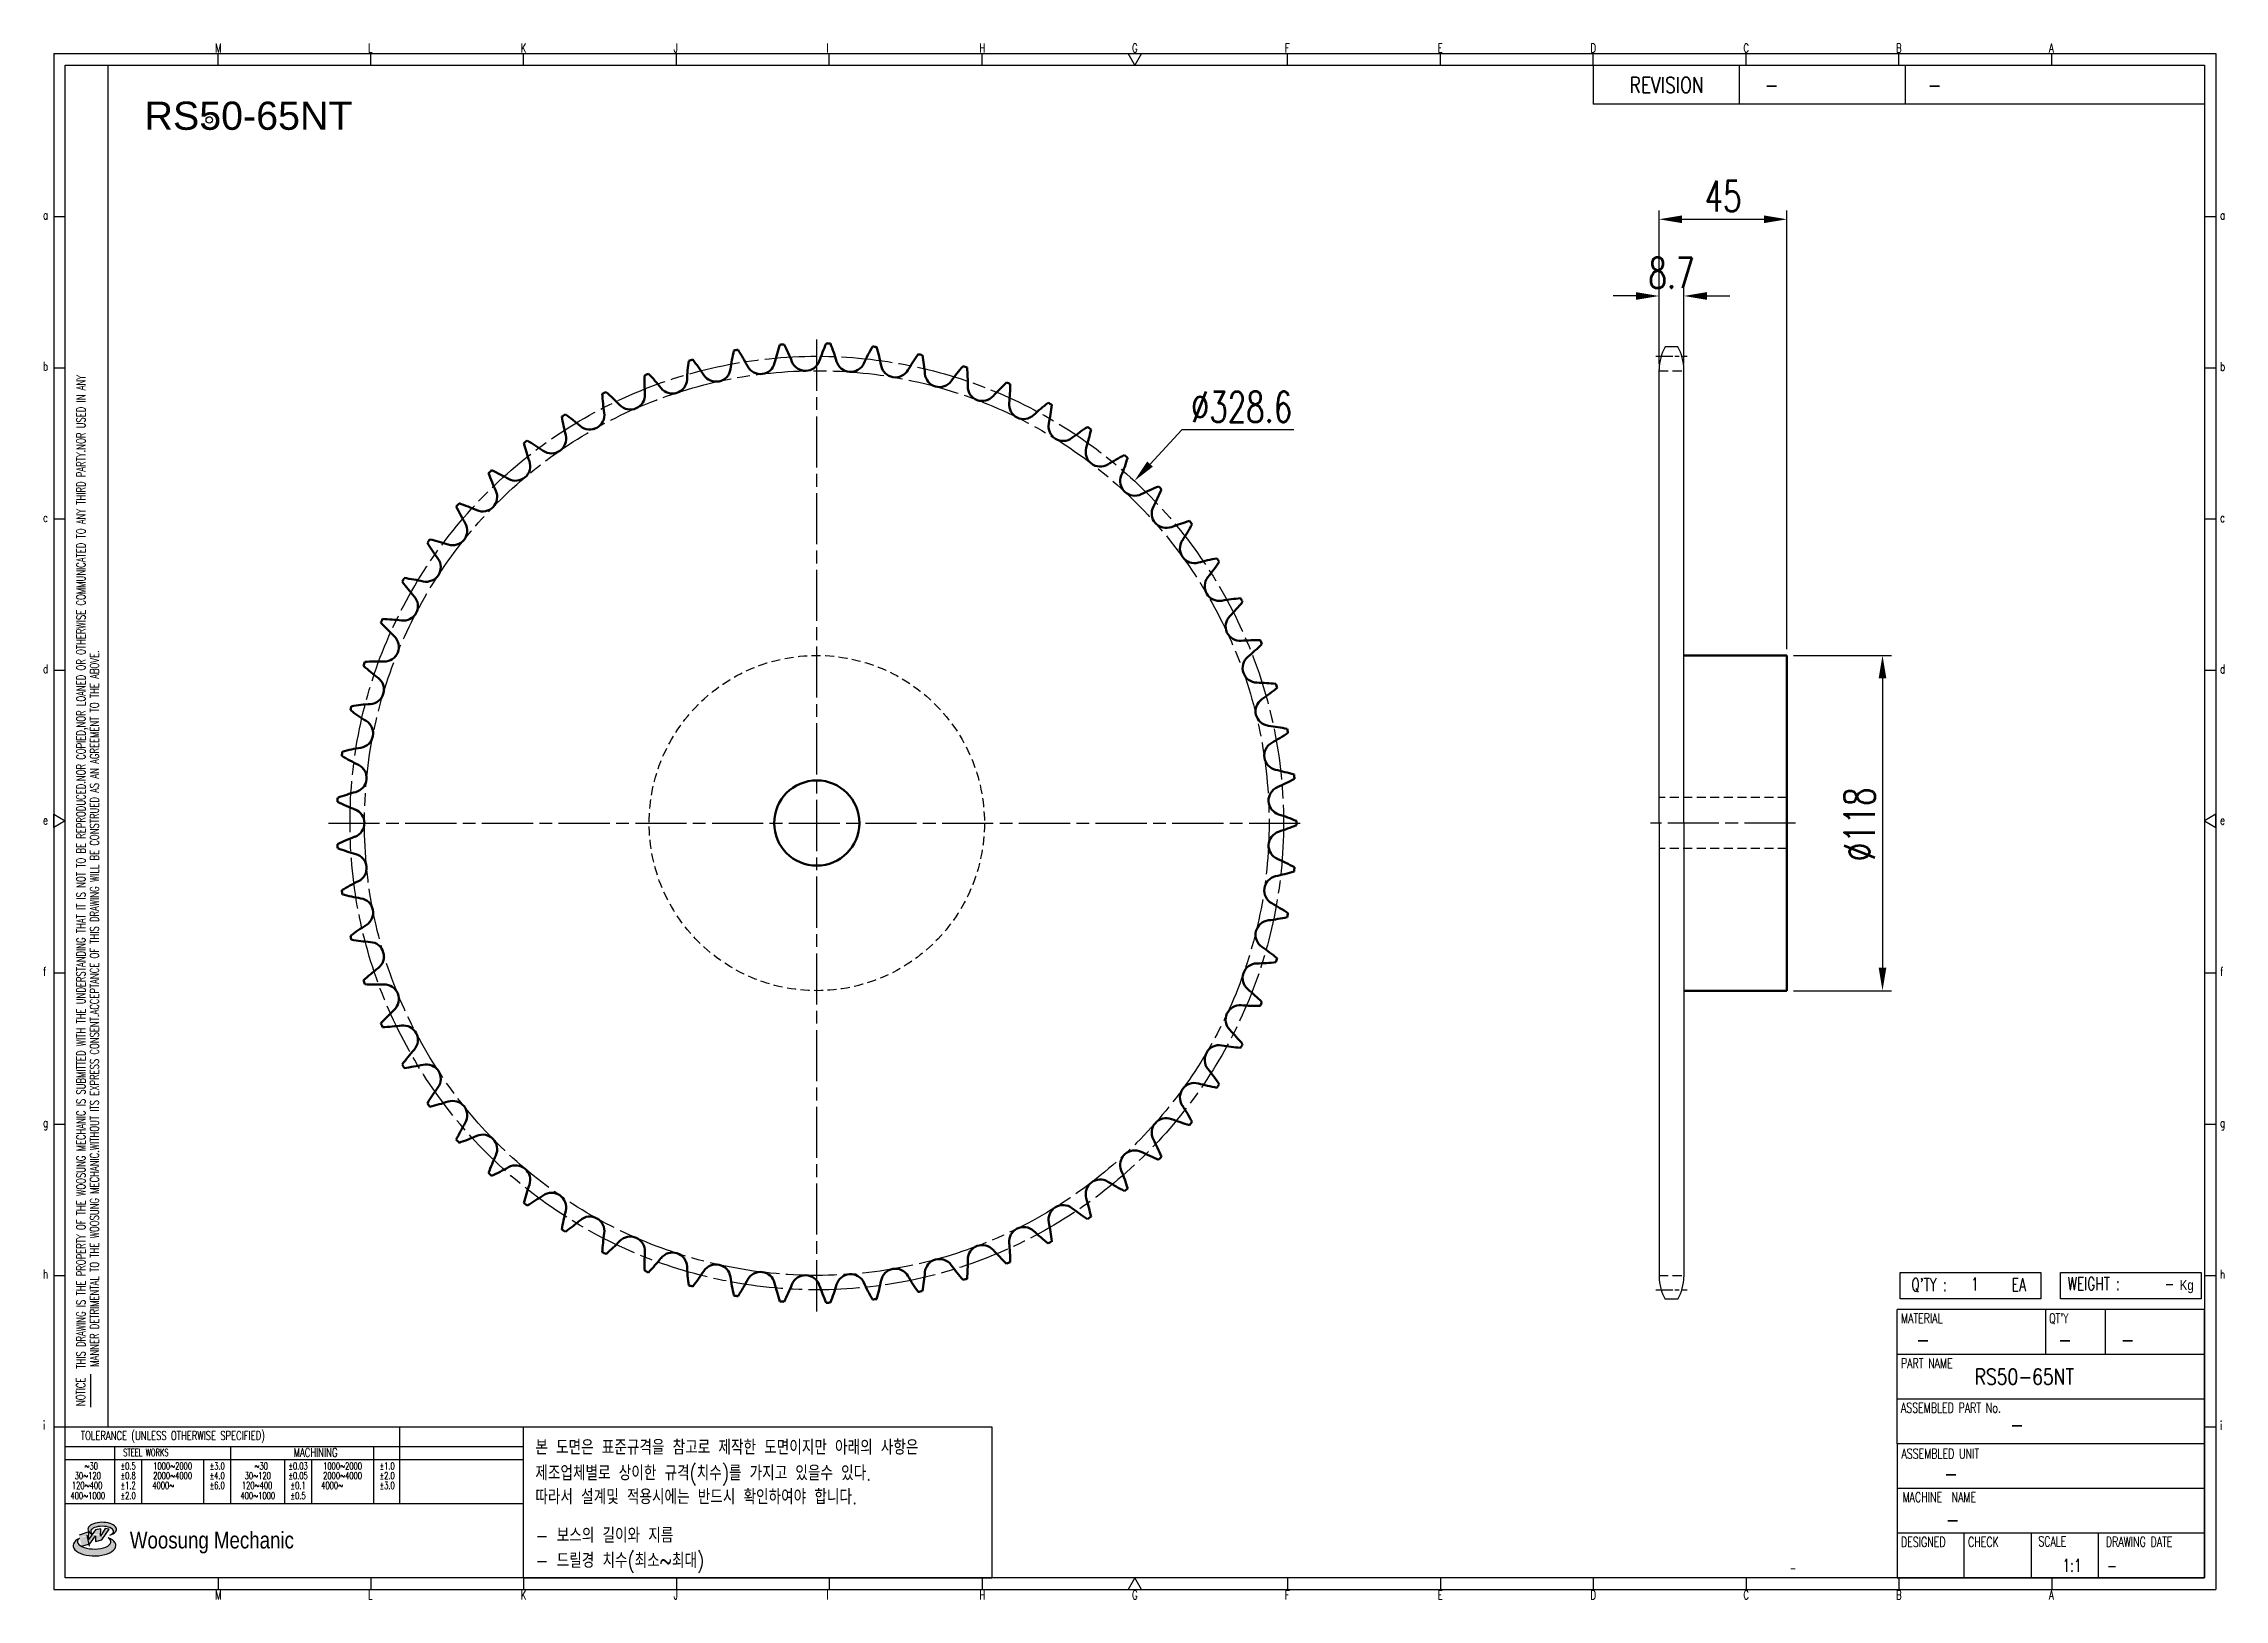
# Model space of a CAD drawing. Header units: millimetres. Extents: x 8306 to 9073, y 4748 to 5296.
import ezdxf
from ezdxf.enums import TextEntityAlignment as Align

# ---------------------------------------------------------------- set-up
doc = ezdxf.new("R2010")
doc.units = ezdxf.units.MM
for name, pattern in [('AM_ISO08W050', [18, 12, -1.5, 3, -1.5]), ('AM_ISO08W050x2', [9, 6, -0.75, 1.5, -0.75]), ('HIDDEN', [9.525, 6.35, -3.175])]:
    doc.linetypes.add(name, pattern=pattern)
for name, color, linetype, lineweight in [('20', 7, 'Continuous', 50), ('22', 30, 'AM_ISO08W050', 25), ('23', 40, 'AM_ISO08W050', 25), ('VIS', 7, 'Continuous', 50)]:
    doc.layers.add(name, color=color, linetype=linetype, lineweight=lineweight)
for name, color, linetype in [('HL', 2, 'HIDDEN'), ('S-DIM', 7, 'Continuous'), ('TITLE', 7, 'Continuous'), ('도면레이아웃', 7, 'Continuous')]:
    doc.layers.add(name, color=color, linetype=linetype)
doc.styles.add('HAN', font='ROMANS.shx', dxfattribs={"width": 0.7, "bigfont": 'whgtxt.shx'})
doc.styles.add('HKD_ST2', font='romans.shx', dxfattribs={"width": 0.7, "height": 4, "bigfont": '@extfont2.shx'})
doc.styles.add('HSG', font='SIMPLEX.shx', dxfattribs={"width": 0.7, "bigfont": 'HSG.shx'})
doc.styles.add('ROMANS', font='romans.shx', dxfattribs={"width": 0.7, "bigfont": 'whgtxt.shx'})
doc.styles.add('SLDTEXTSTYLE4', font='arial.ttf', dxfattribs={"width": 0.8})
doc.styles.get("Standard").update_dxf_attribs({"font": 'arial.ttf'})
doc.dimstyles.new('APP23', dxfattribs={"dimscale": 4.5, "dimtxt": 2.4, "dimasz": 1.8, "dimexe": 0.7, "dimexo": 0.5, "dimgap": 0.6, "dimtad": 1, "dimtoh": 1, "dimdec": 1, "dimrnd": 0.01, "dimzin": 9, "dimdsep": 46, "dimtxsty": 'HSG', "dimcen": 0, "dimclrd": 1, "dimclre": 1, "dimclrt": 256, "dimazin": 2, "dimtp": 1, "dimtm": 1, "dimtfac": 0.5, "dimtdec": 1, "dimtix": 1, "dimtofl": 0, "dimtmove": 0, "dimatfit": 3, "dimfxl": 0, "dimtvp": 1, "dimtolj": 2, "dimlwd": -1, "dimlwe": -1, "dimarcsym": 0})

# ---------------------------------------------------------------- blocks, each defined once
blk = doc.blocks.new('SUYWSHJH')
at = {"layer": '도면레이아웃'}
h = blk.add_hatch(color=10, dxfattribs=at)
h.paths.add_polyline_path([(1.544, 35.177), (1.554, 34.966), (1.779, 35.034), (2.054, 35.422), (1.908, 35.446), (1.728, 35.167), (1.741, 35.439), (1.547, 35.405), (1.292, 35.041), (1.295, 35.33), (0.943, 35.208), (1.03, 34.8), (1.336, 34.885)])
edge = h.paths.add_edge_path()
edge.add_ellipse((1.795, 35.421), major_axis=(-0.53, 0), ratio=0.487785, start_angle=122.36065, end_angle=403.39574)
edge.add_line((1.411, 35.244), (1.419, 35.261))
edge.add_ellipse((1.798, 35.344), major_axis=(-0.423, 0), ratio=0.444396, start_angle=131.58977, end_angle=386.19408, ccw=False)
edge = h.paths.add_edge_path()
edge.add_ellipse((1.512, 34.815), major_axis=(-0.793, 0), ratio=0.480113, start_angle=314.67633, end_angle=590.85213)
edge.add_ellipse((1.501, 34.958), major_axis=(-0.62, 0), ratio=0.43311, start_angle=331.7024, end_angle=574.42495, ccw=False)
for p, q in [((0, 90.118), (80.15, 90.118)), ((0, 90.118), (0, 33.191)), ((6.089, 89.693), (6.089, 90.118)), ((11.753, 89.693), (11.753, 90.118)), ((17.418, 89.693), (17.418, 90.118)), ((23.082, 89.693), (23.082, 90.118)), ((28.746, 89.693), (28.746, 90.118)), ((34.411, 89.693), (34.411, 90.118)), ((45.739, 89.693), (45.739, 90.118)), ((51.404, 89.693), (51.404, 90.118)), ((57.068, 89.693), (57.068, 90.118)), ((62.732, 89.693), (62.732, 90.118)), ((68.397, 89.693), (68.397, 90.118)), ((74.061, 89.693), (74.061, 90.118)), ((80.15, 90.118), (80.15, 33.191)), ((0, 84.085), (0.425, 84.085)), ((79.725, 84.085), (80.15, 84.085)), ((0, 78.478), (0.425, 78.478)), ((79.725, 78.478), (80.15, 78.478)), ((0, 72.87), (0.425, 72.87)), ((79.725, 72.87), (80.15, 72.87)), ((0, 67.262), (0.425, 67.262)), ((79.725, 67.262), (80.15, 67.262)), ((0, 56.047), (0.425, 56.047)), ((79.725, 56.047), (80.15, 56.047)), ((0, 50.439), (0.425, 50.439)), ((79.725, 50.439), (80.15, 50.439)), ((0, 44.832), (0.425, 44.832)), ((79.725, 44.832), (80.15, 44.832)), ((1.377, 39.947), (1.377, 41.174)), ((0, 39.224), (0.425, 39.224)), ((79.725, 39.224), (80.15, 39.224)), ((0, 33.191), (80.15, 33.191)), ((6.089, 33.616), (6.089, 33.191)), ((11.753, 33.616), (11.753, 33.191)), ((17.418, 33.616), (17.418, 33.191)), ((23.082, 33.616), (23.082, 33.191)), ((28.746, 33.616), (28.746, 33.191)), ((34.411, 33.616), (34.411, 33.191)), ((45.739, 33.616), (45.739, 33.191)), ((51.404, 33.616), (51.404, 33.191)), ((57.068, 33.616), (57.068, 33.191)), ((62.732, 33.616), (62.732, 33.191)), ((68.397, 33.616), (68.397, 33.191)), ((74.061, 33.616), (74.061, 33.191))]:
    blk.add_line(p, q)
at = {"color": 2}
for p, q in [((2.017, 39.224), (2.017, 89.693)), ((0.425, 39.224), (17.418, 39.224)), ((12.816, 39.224), (12.816, 36.382)), ((17.418, 33.616), (17.418, 39.224)), ((0.425, 38.487), (17.418, 38.487)), ((0.425, 38.012), (17.418, 38.012)), ((2.257, 38.487), (2.257, 36.382)), ((3.257, 38.012), (3.257, 36.382)), ((5.557, 38.012), (5.557, 36.382)), ((6.557, 38.5), (6.557, 36.382)), ((8.557, 38.012), (8.557, 36.382)), ((9.557, 38.026), (9.557, 36.382)), ((11.857, 38.487), (11.857, 36.382)), ((0.425, 36.382), (17.418, 36.382))]:
    blk.add_line(p, q, dxfattribs=at)
at = {"color": 6, "ltscale": 0.5}
for p, q in [((57.068, 89.693), (57.068, 88.246)), ((62.47, 89.693), (62.47, 88.246)), ((68.635, 89.693), (68.635, 88.246)), ((79.725, 88.246), (57.068, 88.246)), ((68.336, 38.59), (68.336, 43.563)), ((79.725, 43.563), (68.336, 43.563)), ((73.827, 43.563), (73.827, 41.905)), ((76.037, 43.563), (76.037, 41.905)), ((79.725, 38.59), (79.725, 43.563)), ((79.725, 41.905), (68.336, 41.905)), ((79.725, 40.248), (68.336, 40.248)), ((68.336, 38.59), (68.336, 33.616)), ((79.725, 38.59), (68.336, 38.59)), ((79.725, 33.616), (79.725, 38.59)), ((79.725, 36.932), (68.336, 36.932)), ((79.725, 35.274), (68.336, 35.274)), ((70.822, 33.616), (70.822, 35.274)), ((73.309, 33.616), (73.309, 35.274)), ((75.796, 33.616), (75.796, 35.274)), ((68.336, 33.616), (79.725, 33.616))]:
    blk.add_line(p, q, dxfattribs=at)
for points in [[(40.075, 89.693), (39.83, 90.118), (40.32, 90.118)], [(0.425, 89.693), (79.725, 89.693), (79.725, 33.616), (0.425, 33.616)], [(0.425, 61.679), (0, 61.433), (0, 61.924)], [(79.725, 61.679), (80.15, 61.433), (80.15, 61.924)], [(40.075, 33.616), (39.83, 33.191), (40.32, 33.191)]]:
    blk.add_lwpolyline(points, close=True)
at = {"layer": 'TITLE', "color": 20}
for p, q in [((68.449, 43.961), (68.449, 44.936)), ((68.449, 44.936), (73.654, 44.936)), ((73.654, 44.936), (73.654, 43.961)), ((74.39, 43.961), (74.39, 44.936)), ((74.39, 44.936), (79.595, 44.936)), ((79.595, 44.936), (79.595, 43.961)), ((73.654, 43.961), (68.449, 43.961)), ((79.595, 43.961), (74.39, 43.961))]:
    blk.add_line(p, q, dxfattribs=at)
at = {"layer": '도면레이아웃'}
for p, q in [((1.295, 35.33), (0.943, 35.208)), ((1.03, 34.8), (1.336, 34.885)), ((1.224, 35.208), (1.311, 34.8)), ((1.224, 35.208), (1.224, 35.208)), ((1.547, 35.405), (1.292, 35.041)), ((1.292, 35.041), (1.295, 35.33)), ((1.336, 34.885), (1.544, 35.177)), ((1.419, 35.261), (1.411, 35.244)), ((1.544, 35.177), (1.554, 34.966)), ((1.741, 35.439), (1.547, 35.405)), ((1.554, 34.966), (1.779, 35.034)), ((1.908, 35.446), (1.728, 35.167)), ((1.728, 35.167), (1.741, 35.439)), ((1.779, 35.034), (2.054, 35.422)), ((2.054, 35.422), (1.908, 35.446))]:
    blk.add_line(p, q, dxfattribs=at)
for centre, major_axis, ratio, start_param, end_param in [((1.795, 35.421), (-0.53, 0), 0.487785, 2.135596, 7.040584), ((1.512, 34.815), (-0.793, 0), 0.480113, 5.492138, 10.312315), ((1.501, 34.958), (-0.62, 0), 0.43311, 5.789299, 10.025607), ((1.798, 35.344), (-0.423, 0), 0.444396, 2.296675, 6.740358)]:
    blk.add_ellipse(centre, major_axis=major_axis, ratio=ratio, start_param=start_param, end_param=end_param, dxfattribs=at)
at = {"color": 4, "style": 'HKD_ST2', "width": 0.7}
for s, p in [('M', (5.988, 90.164)), ('L', (11.652, 90.164)), ('K', (17.316, 90.164)), ('J', (22.981, 90.164)), ('I', (28.645, 90.164)), ('H', (34.309, 90.164)), ('G', (39.974, 90.164)), ('F', (45.638, 90.164)), ('E', (51.302, 90.164)), ('D', (56.967, 90.164)), ('C', (62.631, 90.164)), ('B', (68.295, 90.164)), ('A', (73.96, 90.164)), ('a', (-0.395, 83.976)), ('a', (80.305, 83.97)), ('b', (-0.395, 78.368)), ('b', (80.305, 78.362)), ('c', (-0.395, 72.76)), ('c', (80.305, 72.754)), ('d', (-0.395, 67.153)), ('d', (80.305, 67.147)), ('e', (-0.395, 61.545)), ('e', (80.305, 61.539)), ('f', (-0.395, 55.937)), ('f', (80.305, 55.931)), ('g', (-0.395, 50.33)), ('g', (80.305, 50.324)), ('h', (-0.395, 44.722)), ('h', (80.305, 44.716)), ('i', (-0.395, 39.114)), ('i', (80.305, 39.108)), ('M', (5.988, 32.824)), ('L', (11.652, 32.824)), ('K', (17.316, 32.824)), ('J', (22.981, 32.824)), ('I', (28.645, 32.824)), ('H', (34.309, 32.824)), ('G', (39.974, 32.824)), ('F', (45.638, 32.824)), ('E', (51.302, 32.824)), ('D', (56.967, 32.824)), ('C', (62.631, 32.824)), ('B', (68.295, 32.824)), ('A', (73.96, 32.824))]:
    blk.add_text(s, height=0.326, dxfattribs=at).set_placement(p)
for s, height, style, width, p in [('REVISION', 0.5806, 'HAN', 0.8, (58.415, 88.664)), ('-', 0.581, 'HAN', 0.8, (63.426, 88.664)), ('-', 0.581, 'HAN', 0.8, (69.468, 88.664)), ("Q'TY : ", 0.4746, 'HKD_ST2', 0.7, (68.857, 44.253)), ('1', 0.475, 'HKD_ST2', 0.7, (71.071, 44.275)), ('EA', 0.4746, 'HKD_ST2', 0.7, (72.578, 44.253)), ('WEIGHT : ', 0.4746, 'HKD_ST2', 0.7, (74.65, 44.286)), ('-', 0.581, 'HAN', 0.8, (69.029, 42.157)), ('-', 0.581, 'HAN', 0.8, (74.289, 42.157)), ('-', 0.581, 'HAN', 0.8, (76.623, 42.157)), ('-', 0.581, 'HAN', 0.8, (72.515, 39.013)), ('-', 0.581, 'HAN', 0.8, (70.067, 37.189)), ('-', 0.581, 'HAN', 0.8, (70.126, 35.48)), ('1:1', 0.4746, 'HKD_ST2', 0.7, (74.458, 33.848)), ('-', 0.475, 'HKD_ST2', 0.7, (76.112, 33.837))]:
    blk.add_text(s, height=height, dxfattribs=dict(style=style, width=width)).set_placement(p)
at = {"color": 6, "style": 'HKD_ST2', "width": 0.7}
for s, p in [(' THIS DRAWING IS THE PROPERTY OF THE WOOSUNG MECHANIC IS SUBMITTED WITH THE UNDERSTANDING THAT IT IS NOT TO BE REPRODUCED.NOR COPIED,NOR LOANED OR OTHERWISE COMMUNICATED TO ANY THIRD PARTY.NOR USED IN ANY', (1.173, 41.217)), ('MANNER DETRIMENTAL TO THE WOOSUNG MECHANIC.WITHOUT ITS EXPRESS CONSENT.ACCEPTANCE OF THIS DRAWING WILL BE CONSTRUED AS AN AGREEMENT TO THE ABOVE.', (1.672, 41.447))]:
    blk.add_text(s, height=0.326266, rotation=90, dxfattribs=at).set_placement(p)
at = {"style": 'HKD_ST2', "width": 0.7}
blk.add_text('-', height=0.475, dxfattribs=at).set_placement((78.613, 44.286), align=Align.RIGHT)
at = {"color": 4, "style": 'HKD_ST2', "width": 0.7}
for s, height, p in [('MATERIAL', 0.3651, (68.474, 43.425)), ("QT'Y", 0.3651, (73.965, 43.425)), ('PART NAME', 0.3651, (68.474, 41.756)), ('ASSEMBLED PART No.', 0.36511, (68.474, 40.109)), ('ASSEMBLED UNIT', 0.36511, (68.49, 38.408)), ('MACHINE  NAME', 0.36511, (68.532, 36.794)), ('DESIGNED', 0.3651, (68.474, 35.136)), ('CHECK', 0.3651, (70.961, 35.136)), ('SCALE', 0.3651, (73.566, 35.153)), ('DRAWING DATE', 0.36511, (76.071, 35.141))]:
    blk.add_text(s, height=height, dxfattribs=at).set_placement(p, align=Align.TOP_LEFT)
at = {"style": 'HKD_ST2', "width": 0.7}
blk.add_text('NOTICE', height=0.3263, rotation=90, dxfattribs=at).set_placement((1.163, 39.988))
for s, height, style, width, p in [('TOLERANCE (UNLESS OTHERWISE SPECIFIED)', 0.32627, 'HKD_ST2', 0.7, (4.417, 38.896)), ('-', 0.326, 'ROMANS', 0.65, (64.469, 33.975))]:
    blk.add_text(s, height=height, dxfattribs=dict(style=style, width=width)).set_placement(p, align=Align.MIDDLE_CENTER)
at = {"color": 4, "style": 'HKD_ST2', "width": 0.7}
for s, height, p in [('STEEL WORKS', 0.26101, (3.416, 38.268)), ('MACHINING', 0.3263, (9.707, 38.27)), ('%%P0.5', 0.261, (2.757, 37.762)), ('%%P0.8', 0.261, (2.757, 37.411)), ('%%P3.0', 0.261, (6.057, 37.762)), ('%%P4.0', 0.261, (6.057, 37.411)), ('%%P0.03', 0.261, (9.057, 37.762)), ('%%P0.05', 0.261, (9.057, 37.411)), ('%%P1.0', 0.261, (12.357, 37.762)), ('%%P2.0', 0.261, (12.357, 37.411)), ('%%P1.2', 0.261, (2.757, 37.045)), ('%%P2.0', 0.261, (2.757, 36.67)), ('%%P6.0', 0.261, (6.057, 37.045)), ('%%P0.1', 0.261, (9.057, 37.045)), ('%%P0.5', 0.261, (9.057, 36.67)), ('%%P3.0', 0.261, (12.357, 37.045))]:
    blk.add_text(s, height=height, dxfattribs=at).set_placement(p, align=Align.MIDDLE)
for s, height, p in [('30%%126120', 0.261, (1.263, 37.411)), ('%%12630', 0.261, (1.389, 37.762)), ('2000%%1264000', 0.26101, (4.407, 37.411)), ('1000%%1262000', 0.26101, (4.407, 37.762)), ('30%%126120', 0.261, (7.563, 37.411)), ('%%12630', 0.261, (7.689, 37.762)), ('2000%%1264000', 0.26101, (10.707, 37.411)), ('1000%%1262000', 0.26101, (10.707, 37.762)), ('400%%1261000', 0.26101, (1.263, 36.67)), ('120%%126400', 0.26101, (1.237, 37.045)), ('4000%%126', 0.261, (4.061, 37.045)), ('400%%1261000', 0.26101, (7.563, 36.67)), ('120%%126400', 0.26101, (7.537, 37.045)), ('4000%%126', 0.261, (10.321, 37.045))]:
    blk.add_text(s, height=height, dxfattribs=at).set_placement(p, align=Align.MIDDLE_CENTER)
at = {"color": 1, "style": 'SLDTEXTSTYLE4', "width": 0.8}
blk.add_text('Woosung Mechanic', height=0.61957, dxfattribs=at).set_placement((2.822, 34.711))
at = {"layer": 'TITLE', "width": 0.8}
blk.add_text('Kg', height=0.3789, dxfattribs=at).set_placement((78.807, 44.286))
blk = doc.blocks.new('*D2')
at = {"layer": 'Defpoints', "color": 0, "transparency": 16777216}
for p in [(8689.79, 5141.91), (8466.23, 4901.11)]:
    blk.add_point(p, dxfattribs=at)
at = {"layer": 'S-DIM', "color": 1, "transparency": 16777216}
for p, q in [((8706.46, 5159.86), (8695.3, 5147.85)), ((8745.88, 5159.86), (8706.46, 5159.86))]:
    blk.add_line(p, q, dxfattribs=at)
blk.add_solid([(8694.31, 5148.77), (8696.29, 5146.93), (8689.79, 5141.91)], dxfattribs=at)
at = {"layer": 'S-DIM', "transparency": 16777216, "insert": (8727.52, 5167.96), "char_height": 10.8, "attachment_point": 5, "style": 'HSG'}
blk.add_mtext('\\A2;∅328.6', dxfattribs=at)
blk = doc.blocks.new('*D3')
at = {"layer": 'Defpoints', "color": 0, "transparency": 16777216}
for p in [(8883.2, 5207.01), (8874.5, 5180.72), (8883.2, 5180.72)]:
    blk.add_point(p, dxfattribs=at)
at = {"layer": 'S-DIM', "color": 1, "transparency": 16777216}
for p, q in [((8866.4, 5207.01), (8858.3, 5207.01)), ((8874.5, 5182.97), (8874.5, 5210.16)), ((8883.2, 5182.97), (8883.2, 5210.16)), ((8891.3, 5207.01), (8899.4, 5207.01))]:
    blk.add_line(p, q, dxfattribs=at)
for points in [[(8866.4, 5208.36), (8866.4, 5205.66), (8874.5, 5207.01)], [(8891.3, 5208.36), (8891.3, 5205.66), (8883.2, 5207.01)]]:
    blk.add_solid(points, dxfattribs=at)
at = {"layer": 'S-DIM', "transparency": 16777216, "insert": (8878.85, 5215.11), "char_height": 10.8, "attachment_point": 5, "style": 'HSG'}
blk.add_mtext('\\A2;8.7', dxfattribs=at)
blk = doc.blocks.new('*D4')
at = {"layer": 'Defpoints', "color": 0, "transparency": 16777216}
for p in [(8919.5, 5234.01), (8874.5, 5180.72), (8919.5, 5080.51)]:
    blk.add_point(p, dxfattribs=at)
at = {"layer": 'S-DIM', "color": 1, "transparency": 16777216}
for p, q in [((8874.5, 5182.97), (8874.5, 5237.16)), ((8919.5, 5082.76), (8919.5, 5237.16)), ((8882.6, 5234.01), (8911.4, 5234.01))]:
    blk.add_line(p, q, dxfattribs=at)
for points in [[(8882.6, 5235.36), (8882.6, 5232.66), (8874.5, 5234.01)], [(8911.4, 5235.36), (8911.4, 5232.66), (8919.5, 5234.01)]]:
    blk.add_solid(points, dxfattribs=at)
at = {"layer": 'S-DIM', "transparency": 16777216, "insert": (8897, 5242.11), "char_height": 10.8, "attachment_point": 5, "style": 'HSG'}
blk.add_mtext('\\A2;45', dxfattribs=at)
blk = doc.blocks.new('*D5')
at = {"layer": 'Defpoints', "color": 0, "transparency": 16777216}
for p in [(8919.5, 5080.51), (8919.5, 4962.51), (8953.12, 4962.51)]:
    blk.add_point(p, dxfattribs=at)
at = {"layer": 'S-DIM', "color": 1, "transparency": 16777216}
for p, q in [((8921.75, 5080.51), (8956.27, 5080.51)), ((8953.12, 5072.41), (8953.12, 4970.61)), ((8921.75, 4962.51), (8956.27, 4962.51))]:
    blk.add_line(p, q, dxfattribs=at)
for points in [[(8951.77, 5072.41), (8954.47, 5072.41), (8953.12, 5080.51)], [(8951.77, 4970.61), (8954.47, 4970.61), (8953.12, 4962.51)]]:
    blk.add_solid(points, dxfattribs=at)
at = {"layer": 'S-DIM', "transparency": 16777216, "insert": (8945.02, 5021.05), "char_height": 10.8, "attachment_point": 5, "rotation": 90, "style": 'HSG'}
blk.add_mtext('\\A2;%%c118', dxfattribs=at)

msp = doc.modelspace()

# ---------------------------------------------------------------- linework, layer by layer
for p, q in [((8881.07, 5189.11), (8876.63, 5189.11)), ((8874.5, 5021.51), (8874.5, 5181.18)), ((8883.2, 5021.51), (8883.2, 5181.18)), ((8874.5, 5021.51), (8874.5, 4861.85)), ((8883.2, 5021.51), (8883.2, 4861.85)), ((8881.07, 4853.91), (8876.63, 4853.91))]:
    msp.add_line(p, q)
at = {"color": 4}
msp.add_lwpolyline([(8474.83, 4809.04), (8639.67, 4809.04), (8639.67, 4755.79), (8474.83, 4755.79)], close=True, dxfattribs=at)
msp.add_circle((8364.19, 5268.96), 1.15)
for centre, start, end in [((8890.38, 5181.18), 150, 180), ((8867.33, 5181.18), 0, 30), ((8890.38, 4861.85), 180, 210), ((8867.33, 4861.85), 330, 0)]:
    msp.add_arc(centre, 15.87, start, end)
at = {"layer": '20'}
msp.add_circle((8578.01, 5021.51), 15, dxfattribs=at)
for centre, radius, start, end in [((8642.52, 5163.99), 81.69, 161.52682, 166.23077), ((8578.01, 5021.51), 168.86, 93.90451, 94.40318), ((8493.59, 5153.18), 81.69, 22.07692, 26.78087), ((8655.97, 5157.1), 81.69, 155.98836, 160.69231), ((8578.01, 5021.51), 168.86, 88.36605, 88.86472), ((8506.69, 5160.71), 81.69, 16.53846, 21.24241), ((8668.69, 5148.94), 81.69, 150.44989, 155.15385), ((8578.01, 5021.51), 168.86, 82.82759, 83.32626), ((8520.45, 5166.94), 81.69, 11, 15.70395), ((8613.94, 5173.73), 81.69, 172.60374, 177.30769), ((8578.01, 5021.51), 168.86, 104.98143, 105.48011), ((8469.86, 5134.5), 81.69, 33.15385, 37.8578), ((8542.55, 5181.98), 5.13, 213.15385, 351.76923), ((8628.47, 5169.56), 81.69, 167.06528, 171.76923), ((8578.01, 5021.51), 168.86, 99.44297, 99.94165), ((8481.27, 5144.41), 81.69, 27.61538, 32.31934), ((8558.2, 5184.66), 5.13, 207.61538, 346.23077), ((8574.04, 5185.81), 5.13, 202.07692, 340.69231), ((8589.91, 5185.42), 5.13, 196.53846, 335.15385), ((8605.68, 5183.51), 5.13, 191, 329.61538), ((8680.57, 5139.6), 81.69, 144.91143, 149.61538), ((8578.01, 5021.51), 168.86, 77.28912, 77.7878), ((8534.76, 5171.82), 81.69, 5.46154, 10.16549), ((8691.49, 5129.15), 81.69, 139.37297, 144.07692), ((8578.01, 5021.51), 168.86, 71.75066, 72.24934), ((8549.47, 5175.29), 81.69, 359.92308, 4.62703), ((8599.09, 5176.49), 81.69, 178.1422, 182.84615), ((8578.01, 5021.51), 168.86, 110.51989, 111.01857), ((8459.46, 5123.54), 81.69, 38.69231, 43.39626), ((8527.22, 5177.81), 5.13, 218.69231, 357.30769), ((8621.18, 5180.08), 5.13, 185.46154, 324.07692), ((8636.28, 5175.18), 5.13, 179.92308, 318.53846), ((8701.35, 5117.69), 81.69, 133.83451, 138.53846), ((8578.01, 5021.51), 168.86, 66.2122, 66.71088), ((8564.44, 5177.33), 81.69, 354.38462, 359.08857), ((8498.14, 5165.14), 5.13, 229.76923, 8.38462), ((8578.01, 5021.51), 168.86, 116.05835, 116.55703), ((8584.03, 5177.8), 81.69, 183.68066, 188.38462), ((8450.17, 5111.62), 81.69, 44.23077, 48.93472), ((8512.38, 5172.18), 5.13, 224.23077, 2.84615), ((8650.84, 5168.83), 5.13, 174.38462, 313), ((8710.05, 5105.34), 81.69, 128.29605, 133), ((8578.01, 5021.51), 168.86, 60.67374, 61.17241), ((8579.54, 5177.91), 81.69, 348.84615, 353.55011), ((8578.01, 5021.51), 168.86, 121.59682, 122.09549), ((8568.92, 5177.65), 81.69, 189.21913, 193.92308), ((8442.07, 5098.86), 81.69, 49.76923, 54.47318), ((8664.72, 5161.12), 5.13, 168.84615, 307.46154), ((8717.53, 5092.2), 81.69, 122.75759, 127.46154), ((8594.63, 5177.03), 81.69, 343.30769, 348.01164), ((8578.01, 5021.51), 168.86, 55.13528, 55.63395), ((8578.01, 5021.51), 168.86, 127.13528, 127.63395), ((8553.89, 5176.05), 81.69, 194.75759, 199.46154), ((8435.24, 5085.38), 81.69, 55.30769, 60.01164), ((8484.65, 5156.76), 5.13, 235.30769, 13.92308), ((8677.79, 5152.1), 5.13, 163.30769, 301.92308), ((8723.7, 5078.41), 81.69, 117.21913, 121.92308), ((8578.01, 5021.51), 168.86, 49.59682, 50.09549), ((8578.01, 5021.51), 168.86, 132.67374, 133.17241), ((8539.09, 5173), 81.69, 200.29605, 205), ((8429.74, 5071.3), 81.69, 60.84615, 65.55011), ((8472.03, 5147.12), 5.13, 240.84615, 19.46154), ((8689.93, 5141.86), 5.13, 157.76923, 296.38462), ((8609.56, 5174.7), 81.69, 337.76923, 342.47318), ((8460.4, 5136.31), 5.13, 246.38462, 25), ((8728.51, 5064.08), 81.69, 111.68066, 116.38462), ((8624.2, 5170.94), 81.69, 332.23077, 336.93472), ((8578.01, 5021.51), 168.86, 44.05835, 44.55703), ((8578.01, 5021.51), 168.86, 138.2122, 138.71088), ((8524.65, 5168.54), 81.69, 205.83451, 210.53846), ((8425.63, 5056.76), 81.69, 66.38462, 71.08857), ((8701.02, 5130.49), 5.13, 152.23077, 290.84615), ((8731.92, 5049.36), 81.69, 106.1422, 110.84615), ((8578.01, 5021.51), 168.86, 38.51989, 39.01857), ((8578.01, 5021.51), 168.86, 143.75066, 144.24934), ((8510.71, 5162.7), 81.69, 211.37297, 216.07692), ((8422.94, 5041.89), 81.69, 71.92308, 76.62703), ((8449.87, 5124.42), 5.13, 251.92308, 30.53846), ((8710.96, 5118.11), 5.13, 146.69231, 285.30769), ((8638.41, 5165.79), 81.69, 326.69231, 331.39626), ((8440.54, 5111.57), 5.13, 257.46154, 36.07692), ((8733.88, 5034.37), 81.69, 100.60374, 105.30769), ((8652.05, 5159.28), 81.69, 321.15385, 325.8578), ((8578.01, 5021.51), 168.86, 32.98143, 33.48011), ((8578.01, 5021.51), 168.86, 149.28912, 149.7878), ((8497.4, 5155.54), 81.69, 216.91143, 221.61538), ((8421.69, 5026.83), 81.69, 77.46154, 82.16549), ((8719.67, 5104.83), 5.13, 141.15385, 279.76923), ((8432.49, 5097.89), 5.13, 263, 41.61538), ((8734.4, 5019.27), 81.69, 95.06528, 99.76923), ((8665, 5151.49), 81.69, 315.61538, 320.31934), ((8578.01, 5021.51), 168.86, 27.44297, 27.94165), ((8578.01, 5021.51), 168.86, 154.82759, 155.32626), ((8484.84, 5147.14), 81.69, 222.44989, 227.15385), ((8421.91, 5011.72), 81.69, 83, 87.70395), ((8727.05, 5090.77), 5.13, 135.61538, 274.23077), ((8425.8, 5083.49), 5.13, 268.53846, 47.15385), ((8733.45, 5004.19), 81.69, 89.52682, 94.23077), ((8677.14, 5142.49), 81.69, 310.07692, 314.78087), ((8578.01, 5021.51), 168.86, 21.90451, 22.40318), ((8578.01, 5021.51), 168.86, 160.36605, 160.86472), ((8473.15, 5137.56), 81.69, 227.98836, 232.69231), ((8423.58, 4996.7), 81.69, 88.53846, 93.24241), ((8733.03, 5076.06), 5.13, 130.07692, 268.69231), ((8420.53, 5068.51), 5.13, 274.07692, 52.69231), ((8731.05, 4989.26), 81.69, 83.98836, 88.69231), ((8688.35, 5132.36), 81.69, 304.53846, 309.24241), ((8578.01, 5021.51), 168.86, 16.36605, 16.86472), ((8578.01, 5021.51), 168.86, 165.90451, 166.40318), ((8462.44, 5126.9), 81.69, 233.52682, 238.23077), ((8426.7, 4981.91), 81.69, 94.07692, 98.78087), ((8737.58, 5060.84), 5.13, 124.53846, 263.15385), ((8416.73, 5053.09), 5.13, 279.61538, 58.23077), ((8727.23, 4974.64), 81.69, 78.44989, 83.15385), ((8698.54, 5121.19), 81.69, 299, 303.70395), ((8578.01, 5021.51), 168.86, 10.82759, 11.32626), ((8578.01, 5021.51), 168.86, 171.44297, 171.94165), ((8452.8, 5115.25), 81.69, 239.06528, 243.76923), ((8431.23, 4967.49), 81.69, 99.61538, 104.31934), ((8740.63, 5045.26), 5.13, 119, 257.61538), ((8414.43, 5037.37), 5.13, 285.15385, 63.76923), ((8722.01, 4960.46), 81.69, 72.91143, 77.61538), ((8707.59, 5109.09), 81.69, 293.46154, 298.16549), ((8578.01, 5021.51), 168.86, 5.28912, 5.7878), ((8578.01, 5021.51), 168.86, 176.98143, 177.48011), ((8444.34, 5102.73), 81.69, 244.60374, 249.30769), ((8437.13, 4953.58), 81.69, 105.15385, 109.8578), ((8742.16, 5029.45), 5.13, 113.46154, 252.07692), ((8413.67, 5021.51), 5.13, 290.69231, 69.30769), ((8715.44, 4946.85), 81.69, 67.37297, 72.07692), ((8715.44, 5096.18), 81.69, 287.92308, 292.62703), ((8578.01, 5021.51), 168.86, 359.75066, 0.24934), ((8444.34, 4940.3), 81.69, 110.69231, 115.39626), ((8578.01, 5021.51), 168.86, 182.51989, 183.01857), ((8437.13, 5089.45), 81.69, 250.1422, 254.84615), ((8742.16, 5013.57), 5.13, 107.92308, 246.53846), ((8414.43, 5005.65), 5.13, 296.23077, 74.84615), ((8707.59, 4933.93), 81.69, 61.83451, 66.53846), ((8578.01, 5021.51), 168.86, 354.2122, 354.71088), ((8452.8, 4927.77), 81.69, 116.23077, 120.93472), ((8578.01, 5021.51), 168.86, 188.05835, 188.55703), ((8740.63, 4997.77), 5.13, 102.38462, 241), ((8722.01, 5082.56), 81.69, 282.38462, 287.08857), ((8431.23, 5075.54), 81.69, 255.68066, 260.38462), ((8416.73, 4989.94), 5.13, 301.76923, 80.38462), ((8698.54, 4921.84), 81.69, 56.29605, 61), ((8578.01, 5021.51), 168.86, 348.67374, 349.17241), ((8462.44, 4916.13), 81.69, 121.76923, 126.47318), ((8578.01, 5021.51), 168.86, 193.59682, 194.09549), ((8737.58, 4982.18), 5.13, 96.84615, 235.46154), ((8727.23, 5068.38), 81.69, 276.84615, 281.55011), ((8426.7, 5061.12), 81.69, 261.21913, 265.92308), ((8420.53, 4974.52), 5.13, 307.30769, 85.92308), ((8688.35, 4910.67), 81.69, 50.75759, 55.46154), ((8578.01, 5021.51), 168.86, 343.13528, 343.63395), ((8473.15, 4905.47), 81.69, 127.30769, 132.01164), ((8733.03, 4966.97), 5.13, 91.30769, 229.92308), ((8731.05, 5053.76), 81.69, 271.30769, 276.01164), ((8578.01, 5021.51), 168.86, 199.13528, 199.63395), ((8423.58, 5046.33), 81.69, 266.75759, 271.46154), ((8425.8, 4959.54), 5.13, 312.84615, 91.46154), ((8677.14, 4900.54), 81.69, 45.21913, 49.92308), ((8484.84, 4895.89), 81.69, 132.84615, 137.55011), ((8578.01, 5021.51), 168.86, 204.67374, 205.17241), ((8727.05, 4952.26), 5.13, 85.76923, 224.38462), ((8733.45, 5038.84), 81.69, 265.76923, 270.47318), ((8578.01, 5021.51), 168.86, 337.59682, 338.09549), ((8421.91, 5031.31), 81.69, 272.29605, 277), ((8432.49, 4945.14), 5.13, 318.38462, 97), ((8719.67, 4938.2), 5.13, 80.23077, 218.84615), ((8734.4, 5023.76), 81.69, 260.23077, 264.93472), ((8665, 4891.53), 81.69, 39.68066, 44.38462), ((8578.01, 5021.51), 168.86, 332.05835, 332.55703), ((8497.4, 4887.48), 81.69, 138.38462, 143.08857), ((8578.01, 5021.51), 168.86, 210.2122, 210.71088), ((8421.69, 5016.2), 81.69, 277.83451, 282.53846), ((8440.54, 4931.45), 5.13, 323.92308, 102.53846), ((8510.71, 4880.33), 81.69, 143.92308, 148.62703), ((8710.96, 4924.91), 5.13, 74.69231, 213.30769), ((8733.88, 5008.65), 81.69, 254.69231, 259.39626), ((8652.05, 4883.74), 81.69, 34.1422, 38.84615), ((8578.01, 5021.51), 168.86, 326.51989, 327.01857), ((8578.01, 5021.51), 168.86, 215.75066, 216.24934), ((8422.94, 5001.14), 81.69, 283.37297, 288.07692), ((8449.87, 4918.6), 5.13, 329.46154, 108.07692), ((8638.41, 4877.24), 81.69, 28.60374, 33.30769), ((8524.65, 4874.49), 81.69, 149.46154, 154.16549), ((8701.02, 4912.53), 5.13, 69.15385, 207.76923), ((8731.92, 4993.67), 81.69, 249.15385, 253.8578), ((8578.01, 5021.51), 168.86, 320.98143, 321.48011), ((8578.01, 5021.51), 168.86, 221.28912, 221.7878), ((8425.63, 4986.26), 81.69, 288.91143, 293.61538), ((8460.4, 4906.72), 5.13, 335, 113.61538), ((8689.93, 4901.17), 5.13, 63.61538, 202.23077), ((8728.51, 4978.94), 81.69, 243.61538, 248.31934), ((8624.2, 4872.08), 81.69, 23.06528, 27.76923), ((8539.09, 4870.03), 81.69, 155, 159.70395), ((8578.01, 5021.51), 168.86, 226.82759, 227.32626), ((8429.74, 4971.72), 81.69, 294.44989, 299.15385), ((8472.03, 4895.9), 5.13, 340.53846, 119.15385), ((8609.56, 4868.32), 81.69, 17.52682, 22.23077), ((8578.01, 5021.51), 168.86, 315.44297, 315.94165), ((8553.89, 4866.98), 81.69, 160.53846, 165.24241), ((8435.24, 4957.64), 81.69, 299.98836, 304.69231), ((8484.65, 4886.26), 5.13, 346.07692, 124.69231), ((8677.79, 4890.93), 5.13, 58.07692, 196.69231), ((8723.7, 4964.62), 81.69, 238.07692, 242.78087), ((8578.01, 5021.51), 168.86, 309.90451, 310.40318), ((8578.01, 5021.51), 168.86, 232.36605, 232.86472), ((8568.92, 4865.37), 81.69, 166.07692, 170.78087), ((8498.14, 4877.88), 5.13, 351.61538, 130.23077), ((8664.72, 4881.91), 5.13, 52.53846, 191.15385), ((8717.53, 4950.82), 81.69, 232.53846, 237.24241), ((8594.63, 4865.99), 81.69, 11.98836, 16.69231), ((8578.01, 5021.51), 168.86, 304.36605, 304.86472), ((8578.01, 5021.51), 168.86, 237.90451, 238.40318), ((8442.07, 4944.16), 81.69, 305.52682, 310.23077), ((8584.03, 4865.22), 81.69, 171.61538, 176.31934), ((8450.17, 4931.4), 81.69, 311.06528, 315.76923), ((8512.38, 4870.84), 5.13, 357.15385, 135.76923), ((8650.84, 4874.19), 5.13, 47, 185.61538), ((8710.05, 4937.69), 81.69, 227, 231.70395), ((8578.01, 5021.51), 168.86, 298.82759, 299.32626), ((8579.54, 4865.11), 81.69, 6.44989, 11.15385), ((8578.01, 5021.51), 168.86, 243.44297, 243.94165), ((8599.09, 4866.53), 81.69, 177.15385, 181.8578), ((8459.46, 4919.49), 81.69, 316.60374, 321.30769), ((8527.22, 4865.21), 5.13, 2.69231, 141.30769), ((8621.18, 4862.94), 5.13, 35.92308, 174.53846), ((8549.47, 4867.73), 81.69, 355.37297, 0.07692), ((8636.28, 4867.85), 5.13, 41.46154, 180.07692), ((8701.35, 4925.33), 81.69, 221.46154, 226.16549), ((8578.01, 5021.51), 168.86, 293.28912, 293.7878), ((8564.44, 4865.7), 81.69, 0.91143, 5.61538), ((8578.01, 5021.51), 168.86, 248.98143, 249.48011), ((8613.94, 4869.29), 81.69, 182.69231, 187.39626), ((8578.01, 5021.51), 168.86, 254.51989, 255.01857), ((8469.86, 4908.52), 81.69, 322.1422, 326.84615), ((8542.55, 4861.04), 5.13, 8.23077, 146.84615), ((8628.47, 4873.47), 81.69, 188.23077, 192.93472), ((8481.27, 4898.61), 81.69, 327.68066, 332.38462), ((8558.2, 4858.37), 5.13, 13.76923, 152.38462), ((8642.52, 4879.03), 81.69, 193.76923, 198.47318), ((8493.59, 4889.85), 81.69, 333.21913, 337.92308), ((8574.04, 4857.22), 5.13, 19.30769, 157.92308), ((8655.97, 4885.92), 81.69, 199.30769, 204.01164), ((8506.69, 4882.32), 81.69, 338.75759, 343.46154), ((8589.91, 4857.6), 5.13, 24.84615, 163.46154), ((8668.69, 4894.08), 81.69, 204.84615, 209.55011), ((8520.45, 4876.08), 81.69, 344.29605, 349), ((8605.68, 4859.52), 5.13, 30.38462, 169), ((8680.57, 4903.43), 81.69, 210.38462, 215.08857), ((8534.76, 4871.21), 81.69, 349.83451, 354.53846), ((8691.49, 4913.88), 81.69, 215.92308, 220.62703), ((8578.01, 5021.51), 168.86, 287.75066, 288.24934), ((8578.01, 5021.51), 168.86, 260.05835, 260.55703), ((8578.01, 5021.51), 168.86, 265.59682, 266.09549), ((8578.01, 5021.51), 168.86, 271.13528, 271.63395), ((8578.01, 5021.51), 168.86, 276.67374, 277.17241), ((8578.01, 5021.51), 168.86, 282.2122, 282.71088)]:
    msp.add_arc(centre, radius, start, end, dxfattribs=at)
at = {"layer": '22', "linetype": 'AM_ISO08W050x2'}
for p, q in [((8873.32, 5185.8), (8884.38, 5185.8)), ((8873.32, 4857.22), (8884.38, 4857.22))]:
    msp.add_line(p, q, dxfattribs=at)
at = {"layer": '23', "color": 4, "linetype": 'AM_ISO08W050x2', "ltscale": 3}
for p, q in [((8578.01, 4849.65), (8578.01, 5193.38)), ((8406.15, 5021.51), (8749.87, 5021.51)), ((8922.53, 5021.51), (8871.47, 5021.51))]:
    msp.add_line(p, q, dxfattribs=at)
for radius in [164.29, 159.21]:
    msp.add_circle((8578.01, 5021.51), radius, dxfattribs=at)
at = {"layer": 'HL', "ltscale": 0.5}
for p, q in [((8874.5, 5180.72), (8883.2, 5180.72)), ((8919.5, 5030.51), (8874.5, 5030.51)), ((8919.5, 5012.51), (8874.5, 5012.51)), ((8874.5, 4862.31), (8883.2, 4862.31))]:
    msp.add_line(p, q, dxfattribs=at)
msp.add_circle((8578.01, 5021.51), 59, dxfattribs=at)
at = {"layer": 'VIS'}
for p, q in [((8919.5, 5080.51), (8883.2, 5080.51)), ((8919.5, 5080.51), (8919.5, 4962.51)), ((8919.5, 4962.51), (8883.2, 4962.51))]:
    msp.add_line(p, q, dxfattribs=at)

# ---------------------------------------------------------------- block references
at = {"xscale": 9.49539871366783, "yscale": 9.49539871366783, "zscale": 9.49539871366783}
msp.add_blockref('SUYWSHJH', (8309.44, 4436.6), dxfattribs=at)

# ---------------------------------------------------------------- texts
at = {"color": 2}
msp.add_text('RS50-65NT', height=9.921, dxfattribs=at).set_placement((8341.41, 5265.5))
at = {"style": 'HAN', "width": 0.8}
msp.add_text('RS50-65NT', height=5.513, dxfattribs=at).set_placement((8985.58, 4823.87))
at = {"color": 4, "style": 'HAN', "width": 0.8}
for s, p in [('본 도면은 표준규격을 참고로 제작한 도면이지만 아래의 사항은', (8478.96, 4799.19)), ('제조업체별로 상이한 규격(치수)를 가지고 있을수 있다.', (8478.96, 4790.14)), ('따라서 설계및 적용시에는 반드시 확인하여야 합니다.', (8478.96, 4781.75)), ('- 보스의 길이와 지름', (8478.96, 4768.22)), ('- 드릴경 치수(최소~최대)', (8478.96, 4759.34))]:
    msp.add_text(s, height=5.2164, dxfattribs=at).set_placement(p)

# ---------------------------------------------------------------- dimensions: what is measured, and where the dimension line sits
at = {"layer": 'S-DIM'}
dim = msp.add_linear_dim(base=(8919.5, 5234.01), p1=(8874.5, 5180.72), p2=(8919.5, 5080.51), dimstyle='APP23', dxfattribs=at)
dim.commit()
dim.dimension.update_dxf_attribs({"geometry": '*D4', "text_midpoint": (8897, 5242.11)})
dim = msp.add_linear_dim(base=(8883.2, 5207.01), p1=(8874.5, 5180.72), p2=(8883.2, 5180.72), dimstyle='APP23', dxfattribs=at)
dim.commit()
dim.dimension.update_dxf_attribs({"geometry": '*D3', "text_midpoint": (8878.85, 5207.01), "dimtype": 128})
at = {"layer": 'S-DIM', "color": 3}
dim = msp.add_diameter_dim_2p(p1=(8466.23, 4901.11), p2=(8689.79, 5141.91), dimstyle='APP23', dxfattribs=at)
dim.commit()
dim.dimension.update_dxf_attribs({"geometry": '*D2', "text_midpoint": (8727.52, 5159.86), "dimtype": 131})
at = {"layer": 'S-DIM'}
dim = msp.add_linear_dim(base=(8953.12, 4962.51), p1=(8919.5, 5080.51), p2=(8919.5, 4962.51), angle=90, text='%%c<>', dimstyle='APP23', dxfattribs=at)
dim.commit()
dim.dimension.update_dxf_attribs({"geometry": '*D5', "text_midpoint": (8953.12, 5021.05), "dimtype": 128})

doc.saveas('drawing.dxf')
